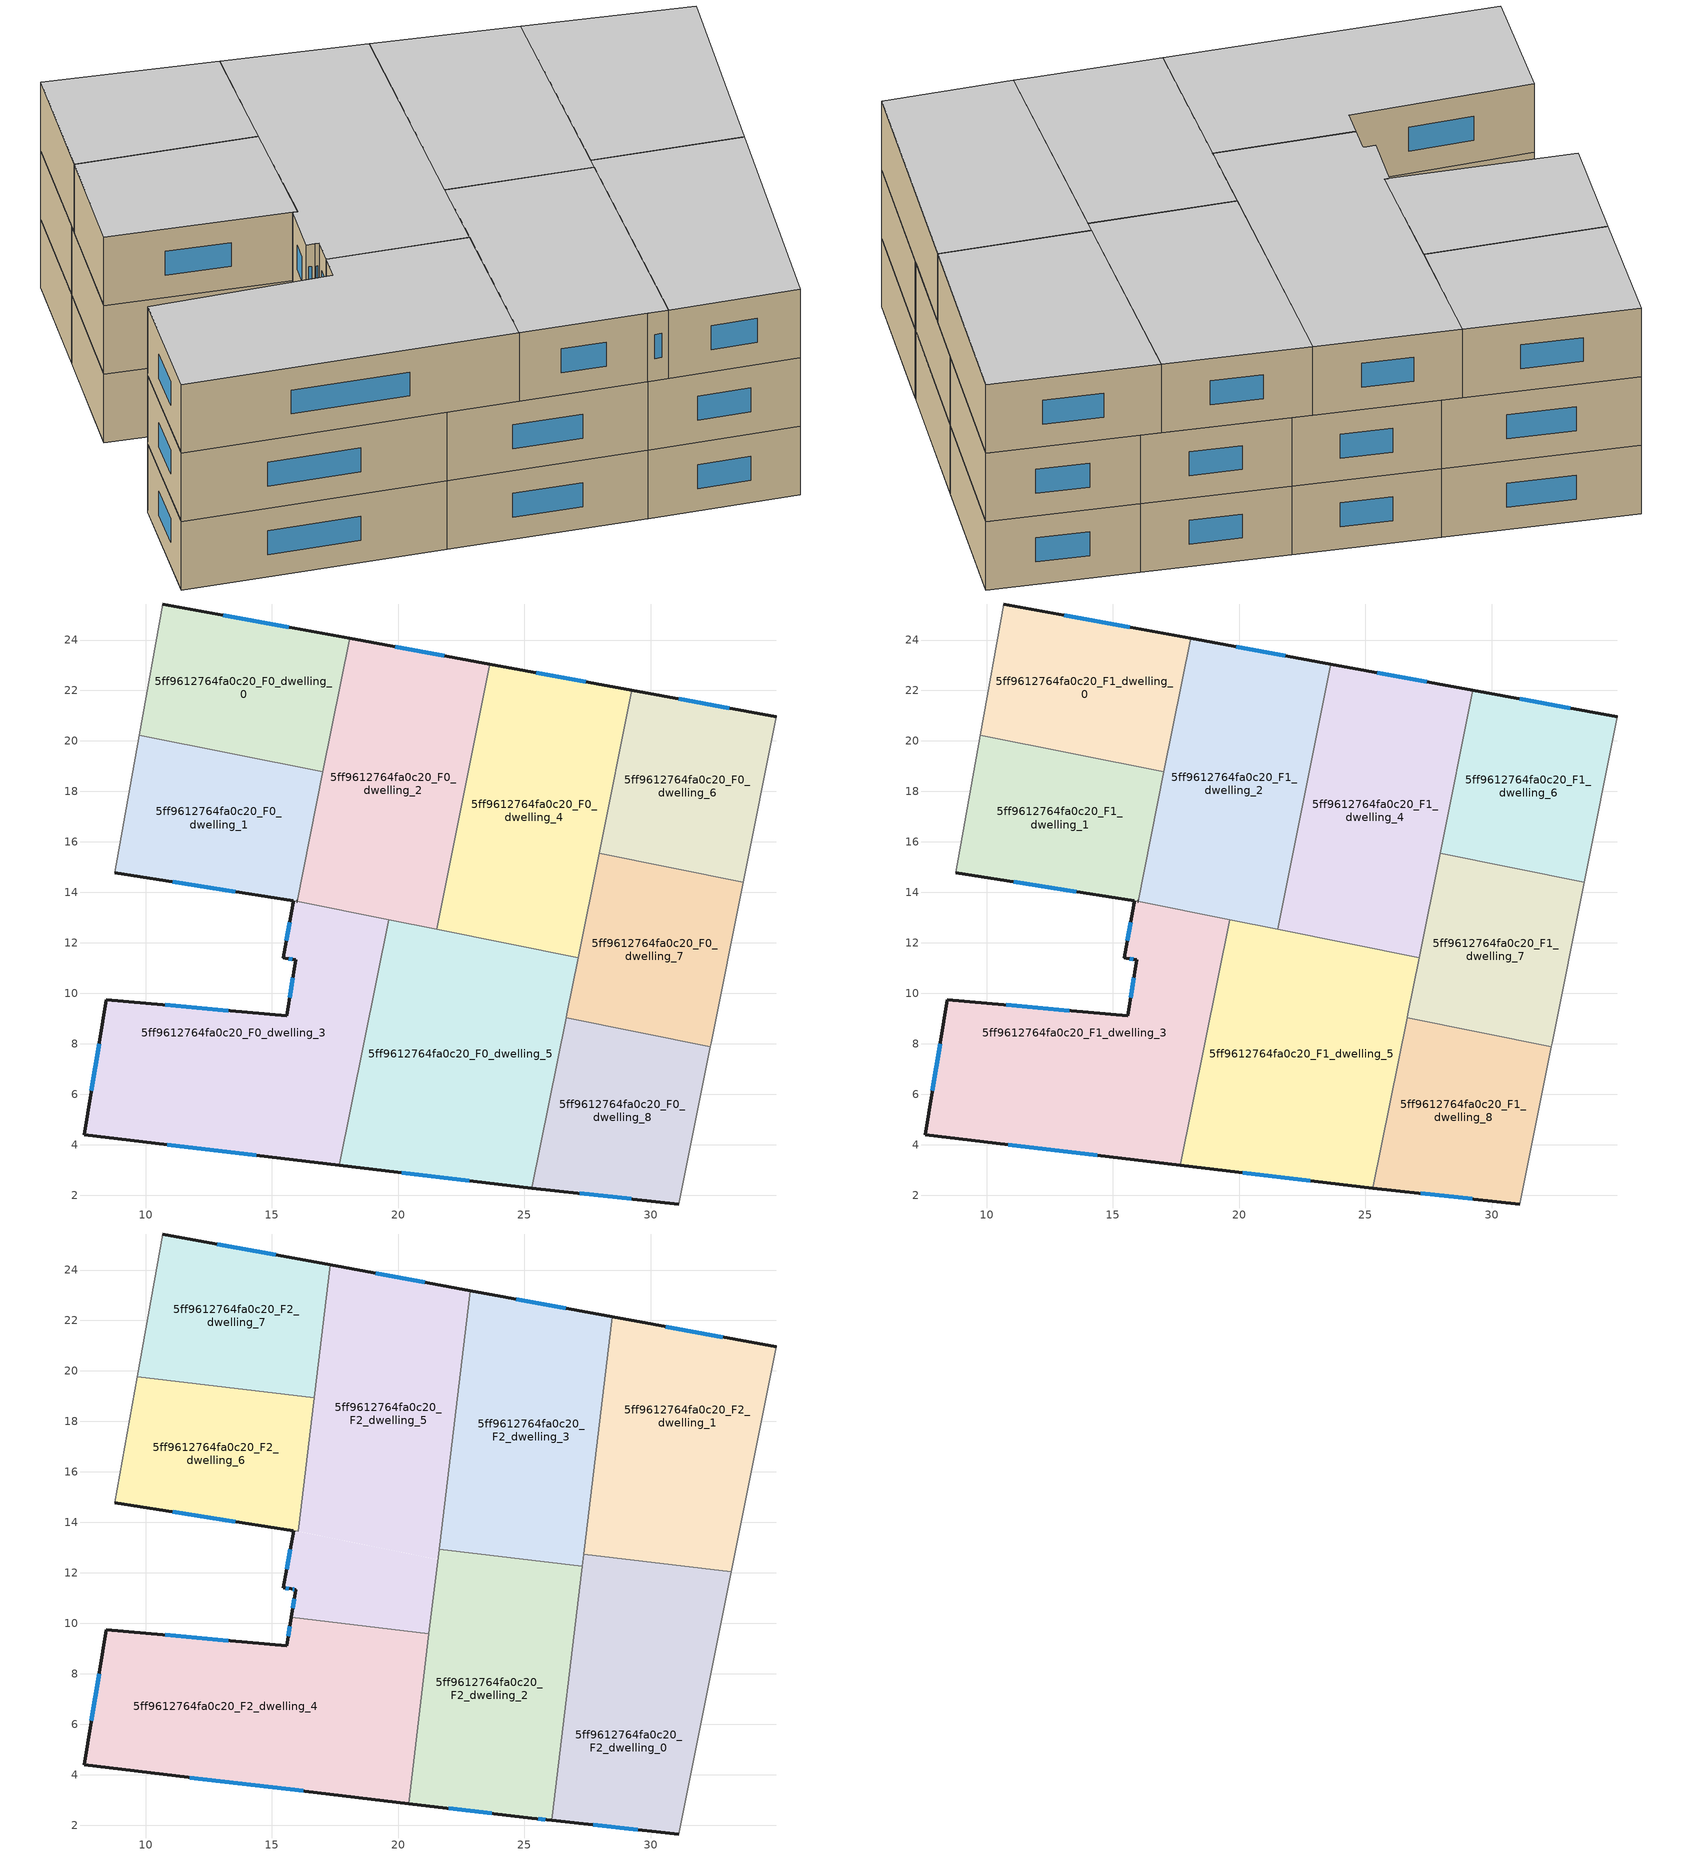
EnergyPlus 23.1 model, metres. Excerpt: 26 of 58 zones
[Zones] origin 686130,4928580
5ff9612764fa0c20_F0_dwelling_0
 floor ground (EU_floor_Construction): 18.08,24.07 17.02,18.78 9.75,20.23 10.68,25.43 z0
 wall outside (EU_wall_Construction): 18.08,24.07 10.68,25.43 z0:3
 wall to 5ff9612764fa0c20_F0_dwelling_1 (EU_wall_Construction): 9.75,20.23 17.02,18.78 z0:3
 wall adiabatic (EU_wall_Construction): 10.68,25.43 9.75,20.23 z0:3
 wall to 5ff9612764fa0c20_F0_dwelling_2 (EU_wall_Construction): 17.02,18.78 18.08,24.07 z0:3
 window (EU_Window_Construction): 15.67,24.51 13.08,24.98 z0.98:2.02
5ff9612764fa0c20_F0_dwelling_1
 floor ground (EU_floor_Construction): 17.02,18.78 15.99,13.66 15.85,13.68 8.78,14.78 9.75,20.23 z0
 wall outside (EU_wall_Construction): 8.78,14.78 15.85,13.68 / 15.99,13.65 16,13.66 z0:3
 wall adiabatic (EU_wall_Construction): 9.75,20.23 8.78,14.78 z0:3
 wall to 5ff9612764fa0c20_F0_dwelling_3 (EU_wall_Construction): 15.86,13.68 15.99,13.66 z0:3
 wall to 5ff9612764fa0c20_F0_dwelling_2 (EU_wall_Construction): 16,13.66 17.02,18.78 z0:3
 window (EU_Window_Construction): 11.08,14.42 13.55,14.03 z0.98:2.02
5ff9612764fa0c20_F0_dwelling_2
 floor ground (EU_floor_Construction): 23.64,23.04 21.54,12.54 15.99,13.66 18.08,24.07 z0
 wall outside (EU_wall_Construction): 23.64,23.04 18.08,24.07 z0:3
 wall to 5ff9612764fa0c20_F0_dwelling_4 (EU_wall_Construction): 21.54,12.54 23.64,23.04 z0:3
 wall to 5ff9612764fa0c20_F0_dwelling_3 (EU_wall_Construction): 15.99,13.66 19.62,12.93 z0:3
 wall to 5ff9612764fa0c20_F0_dwelling_5 (EU_wall_Construction): 19.62,12.93 21.54,12.54 z0:3
 window (EU_Window_Construction): 21.83,23.37 19.89,23.73 z0.98:2.02
5ff9612764fa0c20_F0_dwelling_3
 floor ground (EU_floor_Construction): 19.62,12.92 17.68,3.19 7.57,4.4 8.45,9.76 15.59,9.12 15.95,11.34 15.54,11.4 15.46,11.42 15.83,13.49 15.83,13.54 15.86,13.67 15.99,13.66 z0
 wall outside (EU_wall_Construction): 15.86,13.67 15.83,13.54 15.83,13.49 15.46,11.42 15.54,11.4 15.95,11.34 15.59,9.12 8.45,9.76 7.57,4.4 17.68,3.19 z0:3
 wall to 5ff9612764fa0c20_F0_dwelling_5 (EU_wall_Construction): 17.68,3.19 19.62,12.92 z0:3
 window (EU_Window_Construction): 8.16,8.01 7.86,6.14 / 13.27,9.32 10.77,9.55 / 15.83,10.61 15.71,9.84 / 15.67,11.38 15.82,11.36 / 15.71,12.81 15.58,12.09 / 10.86,4 14.39,3.58 z0.98:2.02
5ff9612764fa0c20_F0_dwelling_4
 floor ground (EU_floor_Construction): 29.25,22.01 27.13,11.42 21.54,12.54 23.64,23.04 z0
 wall outside (EU_wall_Construction): 29.25,22.01 23.64,23.04 z0:3
 wall to 5ff9612764fa0c20_F0_dwelling_6 (EU_wall_Construction): 27.96,15.55 29.25,22.01 z0:3
 wall to 5ff9612764fa0c20_F0_dwelling_5 (EU_wall_Construction): 21.54,12.54 27.13,11.42 z0:3
 wall to 5ff9612764fa0c20_F0_dwelling_7 (EU_wall_Construction): 27.13,11.42 27.96,15.55 z0:3
 window (EU_Window_Construction): 27.43,22.34 25.47,22.71 z0.98:2.02
5ff9612764fa0c20_F0_dwelling_5
 floor ground (EU_floor_Construction): 27.13,11.42 25.3,2.29 17.68,3.19 19.62,12.92 z0
 wall outside (EU_wall_Construction): 17.68,3.19 25.3,2.29 z0:3
 wall to 5ff9612764fa0c20_F0_dwelling_8 (EU_wall_Construction): 25.3,2.29 26.66,9.04 z0:3
 wall to 5ff9612764fa0c20_F0_dwelling_7 (EU_wall_Construction): 26.66,9.04 26.69,9.19 27.13,11.42 z0:3
 window (EU_Window_Construction): 20.15,2.9 22.82,2.58 z0.98:2.02
5ff9612764fa0c20_F0_dwelling_6
 floor ground (EU_floor_Construction): 34.98,20.96 33.67,14.41 27.96,15.55 29.25,22.01 z0
 wall outside (EU_wall_Construction): 34.98,20.96 29.25,22.01 z0:3
 wall adiabatic (EU_wall_Construction): 33.67,14.41 34.98,20.96 z0:3
 wall to 5ff9612764fa0c20_F0_dwelling_7 (EU_wall_Construction): 27.96,15.55 33.67,14.41 z0:3
 window (EU_Window_Construction): 33.12,21.3 31.12,21.67 z0.98:2.02
5ff9612764fa0c20_F0_dwelling_7
 floor ground (EU_floor_Construction): 33.67,14.41 32.4,8.04 32.37,7.89 26.66,9.04 26.69,9.19 27.96,15.55 z0
 wall adiabatic (EU_wall_Construction): 32.37,7.89 32.4,8.04 33.67,14.41 z0:3
 wall to 5ff9612764fa0c20_F0_dwelling_8 (EU_wall_Construction): 26.66,9.04 32.37,7.89 z0:3
5ff9612764fa0c20_F0_dwelling_8
 floor ground (EU_floor_Construction): 32.37,7.89 31.12,1.66 25.3,2.29 26.66,9.04 z0
 wall outside (EU_wall_Construction): 25.3,2.29 31.12,1.66 z0:3
 wall adiabatic (EU_wall_Construction): 31.12,1.66 32.37,7.89 z0:3
 window (EU_Window_Construction): 27.2,2.08 29.23,1.86 z0.98:2.02
5ff9612764fa0c20_F1_dwelling_0
 floor to 5ff9612764fa0c20_F0_dwelling_0 (EU_floor_Construction): 18.08,24.07 17.02,18.78 9.75,20.23 10.68,25.43 z3
 wall outside (EU_wall_Construction): 18.08,24.07 10.68,25.43 z3:6
 wall to 5ff9612764fa0c20_F1_dwelling_1 (EU_wall_Construction): 9.75,20.23 17.02,18.78 z3:6
 wall adiabatic (EU_wall_Construction): 10.68,25.43 9.75,20.23 z3:6
 wall to 5ff9612764fa0c20_F1_dwelling_2 (EU_wall_Construction): 17.02,18.78 18.08,24.07 z3:6
 window (EU_Window_Construction): 15.67,24.51 13.08,24.98 z3.98:5.02
 ceiling adiabatic (EU_roof_Construction): 17.02,18.78 18.08,24.07 17.3,24.21 16.68,18.94 16.66,18.85 z6
5ff9612764fa0c20_F1_dwelling_1
 floor to 5ff9612764fa0c20_F0_dwelling_1 (EU_floor_Construction): 17.02,18.78 15.99,13.66 15.85,13.68 8.78,14.78 9.75,20.23 z3
 wall outside (EU_wall_Construction): 8.78,14.78 15.85,13.68 / 15.99,13.65 16,13.66 z3:6
 wall adiabatic (EU_wall_Construction): 9.75,20.23 8.78,14.78 z3:6
 wall to 5ff9612764fa0c20_F1_dwelling_3 (EU_wall_Construction): 15.86,13.68 15.99,13.66 z3:6
 wall to 5ff9612764fa0c20_F1_dwelling_2 (EU_wall_Construction): 16,13.66 17.02,18.78 z3:6
 window (EU_Window_Construction): 11.08,14.42 13.55,14.03 z3.98:5.02
 ceiling adiabatic (EU_roof_Construction): 16.12,14.3 16.11,14.23 17.02,18.78 z6
5ff9612764fa0c20_F1_dwelling_2
 floor to 5ff9612764fa0c20_F0_dwelling_2 (EU_floor_Construction): 23.64,23.04 21.54,12.54 15.99,13.66 18.08,24.07 z3
 wall outside (EU_wall_Construction): 23.64,23.04 18.08,24.07 z3:6
 wall to 5ff9612764fa0c20_F1_dwelling_4 (EU_wall_Construction): 21.54,12.54 23.64,23.04 z3:6
 wall to 5ff9612764fa0c20_F1_dwelling_3 (EU_wall_Construction): 15.99,13.66 19.62,12.93 z3:6
 wall to 5ff9612764fa0c20_F1_dwelling_5 (EU_wall_Construction): 19.62,12.93 21.54,12.54 z3:6
 window (EU_Window_Construction): 21.83,23.37 19.89,23.73 z3.98:5.02
5ff9612764fa0c20_F1_dwelling_3
 floor to 5ff9612764fa0c20_F0_dwelling_3 (EU_floor_Construction): 19.62,12.92 17.68,3.19 7.57,4.4 8.45,9.76 15.59,9.12 15.95,11.34 15.54,11.4 15.46,11.42 15.83,13.49 15.83,13.54 15.86,13.67 15.99,13.66 z3
 wall outside (EU_wall_Construction): 15.86,13.67 15.83,13.54 15.83,13.49 15.46,11.42 15.54,11.4 15.95,11.34 15.59,9.12 8.45,9.76 7.57,4.4 17.68,3.19 z3:6
 wall to 5ff9612764fa0c20_F1_dwelling_5 (EU_wall_Construction): 17.68,3.19 19.62,12.92 z3:6
 window (EU_Window_Construction): 8.16,8.01 7.86,6.14 / 13.27,9.32 10.77,9.55 / 15.83,10.61 15.71,9.84 / 15.67,11.38 15.82,11.36 / 15.71,12.81 15.58,12.09 / 10.86,4 14.39,3.58 z3.98:5.02
5ff9612764fa0c20_F1_dwelling_4
 floor to 5ff9612764fa0c20_F0_dwelling_4 (EU_floor_Construction): 29.25,22.01 27.13,11.42 21.54,12.54 23.64,23.04 z3
 wall outside (EU_wall_Construction): 29.25,22.01 23.64,23.04 z3:6
 wall to 5ff9612764fa0c20_F1_dwelling_6 (EU_wall_Construction): 27.96,15.55 29.25,22.01 z3:6
 wall to 5ff9612764fa0c20_F1_dwelling_5 (EU_wall_Construction): 21.54,12.54 27.13,11.42 z3:6
 wall to 5ff9612764fa0c20_F1_dwelling_7 (EU_wall_Construction): 27.13,11.42 27.96,15.55 z3:6
 window (EU_Window_Construction): 27.43,22.34 25.47,22.71 z3.98:5.02
 ceiling adiabatic (EU_roof_Construction): 27.13,11.42 29.25,22.01 23.64,23.04 21.54,12.54 z6
5ff9612764fa0c20_F1_dwelling_5
 floor to 5ff9612764fa0c20_F0_dwelling_5 (EU_floor_Construction): 27.13,11.42 25.3,2.29 17.68,3.19 19.62,12.92 z3
 wall outside (EU_wall_Construction): 17.68,3.19 25.3,2.29 z3:6
 wall to 5ff9612764fa0c20_F1_dwelling_8 (EU_wall_Construction): 25.3,2.29 26.66,9.04 z3:6
 wall to 5ff9612764fa0c20_F1_dwelling_7 (EU_wall_Construction): 26.66,9.04 26.69,9.19 27.13,11.42 z3:6
 window (EU_Window_Construction): 20.15,2.9 22.82,2.58 z3.98:5.02
5ff9612764fa0c20_F1_dwelling_6
 floor to 5ff9612764fa0c20_F0_dwelling_6 (EU_floor_Construction): 34.98,20.96 33.67,14.41 27.96,15.55 29.25,22.01 z3
 wall outside (EU_wall_Construction): 34.98,20.96 29.25,22.01 z3:6
 wall adiabatic (EU_wall_Construction): 33.67,14.41 34.98,20.96 z3:6
 wall to 5ff9612764fa0c20_F1_dwelling_7 (EU_wall_Construction): 27.96,15.55 33.67,14.41 z3:6
 window (EU_Window_Construction): 33.12,21.3 31.12,21.67 z3.98:5.02
5ff9612764fa0c20_F1_dwelling_7
 floor to 5ff9612764fa0c20_F0_dwelling_7 (EU_floor_Construction): 33.67,14.41 32.4,8.04 32.37,7.89 26.66,9.04 26.69,9.19 27.96,15.55 z3
 wall adiabatic (EU_wall_Construction): 32.37,7.89 32.4,8.04 33.67,14.41 z3:6
 wall to 5ff9612764fa0c20_F1_dwelling_8 (EU_wall_Construction): 26.66,9.04 32.37,7.89 z3:6
5ff9612764fa0c20_F1_dwelling_8
 floor to 5ff9612764fa0c20_F0_dwelling_8 (EU_floor_Construction): 32.37,7.89 31.12,1.66 25.3,2.29 26.66,9.04 z3
 wall outside (EU_wall_Construction): 25.3,2.29 31.12,1.66 z3:6
 wall adiabatic (EU_wall_Construction): 31.12,1.66 32.37,7.89 z3:6
 window (EU_Window_Construction): 27.2,2.08 29.23,1.86 z3.98:5.02
5ff9612764fa0c20_F2_dwelling_0
 floor to 5ff9612764fa0c20_F1_dwelling_8 (EU_floor_Construction): 32.37,7.89 31.12,1.66 26.09,2.2 26.9,8.99 z6
 floor to 5ff9612764fa0c20_F1_dwelling_7 (EU_floor_Construction): 33.2,12.04 32.37,7.9 32.37,7.89 26.9,8.99 27.28,12.17 27.4,12.74 z6
 floor adiabatic (EU_floor_Construction): 27.4,12.74 27.28,12.17 27.35,12.74 z6
 wall outside (EU_wall_Construction): 26.09,2.2 31.12,1.66 z6:9
 wall adiabatic (EU_wall_Construction): 31.12,1.66 33.2,12.04 z6:9
 wall to 5ff9612764fa0c20_F2_dwelling_1 (EU_wall_Construction): 33.2,12.04 27.35,12.74 z6:9
 wall to 5ff9612764fa0c20_F2_dwelling_2 (EU_wall_Construction): 27.29,12.26 26.09,2.2 z6:9
 wall to 5ff9612764fa0c20_F2_dwelling_3 (EU_wall_Construction): 27.35,12.74 27.29,12.26 z6:9
 window (EU_Window_Construction): 27.73,2.03 29.48,1.84 z6.98:8.02
 ceiling to 5ff9612764fa0c20_F3_dwelling_0 (EU_floor_Construction): 31.12,1.66 33.2,12.04 27.35,12.74 26.09,2.2 z9
5ff9612764fa0c20_F2_dwelling_1
 floor to 5ff9612764fa0c20_F1_dwelling_6 (EU_floor_Construction): 34.98,20.96 33.67,14.41 27.96,15.55 29.25,22.01 z6
 floor to 5ff9612764fa0c20_F1_dwelling_7 (EU_floor_Construction): 33.67,14.41 33.2,12.04 27.4,12.74 27.96,15.55 z6
 floor adiabatic (EU_floor_Construction): 29.25,22.01 27.4,12.74 27.35,12.74 28.48,22.15 z6
 wall outside (EU_wall_Construction): 34.98,20.96 28.48,22.15 z6:9
 wall adiabatic (EU_wall_Construction): 33.2,12.04 34.98,20.96 z6:9
 wall to 5ff9612764fa0c20_F2_dwelling_3 (EU_wall_Construction): 28.48,22.15 27.35,12.74 z6:9
 window (EU_Window_Construction): 32.86,21.34 30.59,21.76 z6.98:8.02
 ceiling to 5ff9612764fa0c20_F3_dwelling_1 (EU_floor_Construction): 33.2,12.04 34.98,20.96 28.48,22.15 27.35,12.74 z9
5ff9612764fa0c20_F2_dwelling_2
 floor to 5ff9612764fa0c20_F1_dwelling_5 (EU_floor_Construction): 27.13,11.42 25.3,2.29 20.42,2.87 21.57,12.53 z6
 floor to 5ff9612764fa0c20_F1_dwelling_8 (EU_floor_Construction): 26.9,8.99 26.09,2.2 25.3,2.29 26.66,9.04 z6
 floor adiabatic (EU_floor_Construction): 27.29,12.26 27.28,12.17 27.13,11.42 21.57,12.53 21.62,12.94 z6
 floor to 5ff9612764fa0c20_F1_dwelling_7 (EU_floor_Construction): 27.28,12.17 26.9,8.99 26.66,9.04 z6
 wall outside (EU_wall_Construction): 20.42,2.87 25.3,2.29 26.09,2.2 z6:9
 wall to 5ff9612764fa0c20_F2_dwelling_3 (EU_wall_Construction): 27.29,12.26 21.62,12.94 z6:9
 wall to 5ff9612764fa0c20_F2_dwelling_4 (EU_wall_Construction): 21.22,9.6 20.42,2.87 z6:9
 wall to 5ff9612764fa0c20_F2_dwelling_5 (EU_wall_Construction): 21.62,12.94 21.22,9.6 z6:9
 window (EU_Window_Construction): 25.56,2.26 25.83,2.23 / 22.01,2.68 23.71,2.47 z6.98:8.02
 ceiling to 5ff9612764fa0c20_F3_dwelling_2 (EU_floor_Construction): 26.09,2.2 27.29,12.26 21.62,12.94 20.42,2.87 25.3,2.29 z9
5ff9612764fa0c20_F2_dwelling_3
 floor adiabatic (EU_floor_Construction): 28.48,22.15 27.29,12.26 21.62,12.94 21.63,13.02 23.64,23.04 z6
 floor to 5ff9612764fa0c20_F1_dwelling_2 (EU_floor_Construction): 23.64,23.04 21.63,13.02 22.85,23.19 z6
 wall outside (EU_wall_Construction): 28.48,22.15 22.85,23.19 z6:9
 wall to 5ff9612764fa0c20_F2_dwelling_5 (EU_wall_Construction): 22.85,23.19 21.62,12.94 z6:9
 window (EU_Window_Construction): 26.65,22.49 24.68,22.85 z6.98:8.02
 ceiling to 5ff9612764fa0c20_F3_dwelling_3 (EU_floor_Construction): 27.29,12.26 28.48,22.15 22.85,23.19 21.62,12.94 z9
5ff9612764fa0c20_F2_dwelling_4
 floor to 5ff9612764fa0c20_F1_dwelling_3 (EU_floor_Construction): 19.01,9.87 17.68,3.19 7.57,4.4 8.45,9.76 15.59,9.12 15.77,10.25 z6
 floor to 5ff9612764fa0c20_F1_dwelling_5 (EU_floor_Construction): 21.22,9.6 20.42,2.87 17.68,3.19 19.01,9.87 z6
 wall outside (EU_wall_Construction): 15.77,10.25 15.59,9.12 8.45,9.76 7.57,4.4 20.42,2.87 z6:9
 wall to 5ff9612764fa0c20_F2_dwelling_5 (EU_wall_Construction): 21.22,9.6 15.77,10.25 z6:9
 window (EU_Window_Construction): 8.16,8.01 7.86,6.14 / 13.27,9.32 10.77,9.55 / 15.71,9.88 15.65,9.49 / 11.75,3.9 16.24,3.36 z6.98:8.02
 ceiling to 5ff9612764fa0c20_F3_dwelling_4 (EU_floor_Construction): 20.42,2.87 21.22,9.6 15.77,10.25 15.59,9.12 8.45,9.76 7.57,4.4 z9
5ff9612764fa0c20_F2_dwelling_5
 floor to 5ff9612764fa0c20_F1_dwelling_2 (EU_floor_Construction): 22.85,23.19 21.63,13.02 21.54,12.54 16.04,13.65 16.12,14.3 18.08,24.07 z6
 floor to 5ff9612764fa0c20_F1_dwelling_3 (EU_floor_Construction): 19.62,12.92 19.01,9.87 15.77,10.25 15.95,11.34 15.77,11.37 15.59,11.39 15.54,11.4 15.46,11.42 15.86,13.67 15.99,13.65 z6
 floor to 5ff9612764fa0c20_F1_dwelling_5 (EU_floor_Construction): 21.57,12.53 21.22,9.6 19.01,9.87 19.62,12.92 z6
 floor to 5ff9612764fa0c20_F1_dwelling_1 (EU_floor_Construction): 17.02,18.78 16.12,14.3 16.66,18.85 z6
 floor adiabatic (EU_floor_Construction): 18.08,24.07 17.02,18.78 16.66,18.85 17.31,24.21 z6
 wall outside (EU_wall_Construction): 22.85,23.19 17.31,24.21 / 15.86,13.67 15.46,11.42 15.77,11.37 15.95,11.34 15.77,10.25 z6:9
 wall to 5ff9612764fa0c20_F2_dwelling_6 (EU_wall_Construction): 16.67,18.94 16.04,13.65 15.86,13.67 z6:9
 wall to 5ff9612764fa0c20_F2_dwelling_7 (EU_wall_Construction): 17.31,24.21 16.68,18.94 z6:9
 window (EU_Window_Construction): 21.05,23.52 19.11,23.88 / 15.89,10.98 15.83,10.61 / 15.83,11.36 15.89,11.35 / 15.56,11.4 15.67,11.38 / 15.73,12.94 15.59,12.15 z6.98:8.02
 ceiling to 5ff9612764fa0c20_F3_dwelling_5 (EU_floor_Construction): 21.22,9.6 22.85,23.19 17.31,24.21 16.04,13.65 15.86,13.67 15.46,11.42 15.77,11.37 15.95,11.34 15.77,10.25 z9
5ff9612764fa0c20_F2_dwelling_6
 floor to 5ff9612764fa0c20_F1_dwelling_1 (EU_floor_Construction): 16.66,18.85 16.11,14.23 16,13.65 15.85,13.68 8.78,14.78 9.67,19.78 15.5,19.08 z6
 floor to 5ff9612764fa0c20_F1_dwelling_2 (EU_floor_Construction): 16.11,14.23 16.04,13.65 16,13.66 z6
 floor to 5ff9612764fa0c20_F1_dwelling_0 (EU_floor_Construction): 16.67,18.94 16.66,18.85 15.5,19.08 z6
 wall outside (EU_wall_Construction): 8.78,14.78 15.85,13.68 z6:9
 wall adiabatic (EU_wall_Construction): 9.67,19.78 8.78,14.78 z6:9
 wall to 5ff9612764fa0c20_F2_dwelling_7 (EU_wall_Construction): 16.68,18.94 9.67,19.78 z6:9
 window (EU_Window_Construction): 11.08,14.42 13.55,14.03 z6.98:8.02
 ceiling to 5ff9612764fa0c20_F3_dwelling_6 (EU_floor_Construction): 16.04,13.65 16.68,18.94 9.67,19.78 8.78,14.78 15.85,13.68 z9
5ff9612764fa0c20_F2_dwelling_7
 floor to 5ff9612764fa0c20_F1_dwelling_0 (EU_floor_Construction): 17.3,24.21 16.68,18.94 15.5,19.08 9.75,20.23 10.68,25.43 z6
 floor to 5ff9612764fa0c20_F1_dwelling_1 (EU_floor_Construction): 15.5,19.08 9.67,19.78 9.75,20.23 z6
 wall outside (EU_wall_Construction): 17.31,24.21 10.68,25.43 z6:9
 wall adiabatic (EU_wall_Construction): 10.68,25.43 9.67,19.78 z6:9
 window (EU_Window_Construction): 15.15,24.6 12.83,25.03 z6.98:8.02
 ceiling to 5ff9612764fa0c20_F3_dwelling_7 (EU_floor_Construction): 16.68,18.94 17.31,24.21 10.68,25.43 9.67,19.78 z9
[Building]
EU S2 Campaign: North Axis=0; Terrain=City; Solar Distribution=FullExterior
[Site:Location]
Bologna: Latitude=44.5; Longitude=11.25; Time Zone=1; Elevation=37
[SizingPeriod:WeatherFileDays]
AnnualSizingPeriod: Begin Month=1; Begin Day of Month=1; End Month=12; End Day of Month=31; Day of Week for Start Day=Monday; Use Weather File Daylight Saving Period=No; Use Weather File Rain and Snow Indicators=No
[MATERIAL]
EU_InternalMass_Material: Roughness=MediumRough; Thickness=0.1; Conductivity=1; Density=1800; Specific Heat=900; Thermal Absorptance=0.9; Solar Absorptance=0.7; Visible Absorptance=0.7
[MATERIAL:NOMASS] Roughness=MediumRough; Thermal Absorptance=0.9; Solar Absorptance=0.7; Visible Absorptance=0.7
Name | Thermal Resistance
EU_wall_NoMass | 0.905828
EU_roof_NoMass | 0.37593
EU_floor_NoMass | 0.67114
[WINDOWMATERIAL:SIMPLEGLAZINGSYSTEM]
EU_Window_SimpleGlazing: UFactor=4.52486; Solar Heat Gain Coefficient=0.85; Visible Transmittance=0.85
[CONSTRUCTION]
EU_wall_Construction: EU_wall_NoMass
EU_roof_Construction: EU_roof_NoMass
EU_floor_Construction: EU_floor_NoMass
EU_Window_Construction: EU_Window_SimpleGlazing
EU_InternalMass_Construction: EU_InternalMass_Material
[ZONE] Type=1; Multiplier=1; Ceiling Height=autocalculate; Floor Area=autocalculate; Part of Total Floor Area=Yes
Name | Volume
5ff9612764fa0c20_F0_dwelling_0; 5ff9612764fa0c20_F1_dwelling_0 | 119.461
5ff9612764fa0c20_F2_dwelling_0 | 173.741
5ff9612764fa0c20_F0_dwelling_1; 5ff9612764fa0c20_F1_dwelling_1 | 118.698
5ff9612764fa0c20_F2_dwelling_1 | 173.746
5ff9612764fa0c20_F0_dwelling_2; 5ff9612764fa0c20_F1_dwelling_2 | 180.931
5ff9612764fa0c20_F2_dwelling_2 | 173.757
5ff9612764fa0c20_F0_dwelling_3; 5ff9612764fa0c20_F1_dwelling_3 | 218.265
5ff9612764fa0c20_F2_dwelling_3 | 173.764
5ff9612764fa0c20_F0_dwelling_4; 5ff9612764fa0c20_F1_dwelling_4 | 184.173
5ff9612764fa0c20_F2_dwelling_4 | 233.413
5ff9612764fa0c20_F0_dwelling_5; 5ff9612764fa0c20_F1_dwelling_5 | 220.908
5ff9612764fa0c20_F2_dwelling_5 | 235.134
5ff9612764fa0c20_F0_dwelling_6; 5ff9612764fa0c20_F1_dwelling_6 | 115.84
5ff9612764fa0c20_F2_dwelling_6 | 112.392
5ff9612764fa0c20_F0_dwelling_7; 5ff9612764fa0c20_F1_dwelling_7 | 115.988
5ff9612764fa0c20_F2_dwelling_7 | 114.105
5ff9612764fa0c20_F0_dwelling_8; 5ff9612764fa0c20_F1_dwelling_8 | 115.711
[INTERNALMASS] Construction=EU_InternalMass_Construction
Name | Zone or ZoneList | Surface Area
5ff9612764fa0c20_F0_dwelling_0_EU_InternalMass | 5ff9612764fa0c20_F0_dwelling_0 | 39.8199
5ff9612764fa0c20_F0_dwelling_1_EU_InternalMass | 5ff9612764fa0c20_F0_dwelling_1 | 39.5682
5ff9612764fa0c20_F0_dwelling_2_EU_InternalMass | 5ff9612764fa0c20_F0_dwelling_2 | 60.3338
5ff9612764fa0c20_F0_dwelling_3_EU_InternalMass | 5ff9612764fa0c20_F0_dwelling_3 | 72.743
5ff9612764fa0c20_F0_dwelling_4_EU_InternalMass | 5ff9612764fa0c20_F0_dwelling_4 | 61.3908
5ff9612764fa0c20_F0_dwelling_5_EU_InternalMass | 5ff9612764fa0c20_F0_dwelling_5 | 73.6562
5ff9612764fa0c20_F0_dwelling_6_EU_InternalMass | 5ff9612764fa0c20_F0_dwelling_6 | 38.613
5ff9612764fa0c20_F0_dwelling_7_EU_InternalMass | 5ff9612764fa0c20_F0_dwelling_7 | 38.6622
5ff9612764fa0c20_F0_dwelling_8_EU_InternalMass | 5ff9612764fa0c20_F0_dwelling_8 | 38.5705
5ff9612764fa0c20_F1_dwelling_0_EU_InternalMass | 5ff9612764fa0c20_F1_dwelling_0 | 39.8199
5ff9612764fa0c20_F1_dwelling_1_EU_InternalMass | 5ff9612764fa0c20_F1_dwelling_1 | 39.5682
5ff9612764fa0c20_F1_dwelling_2_EU_InternalMass | 5ff9612764fa0c20_F1_dwelling_2 | 60.3338
5ff9612764fa0c20_F1_dwelling_3_EU_InternalMass | 5ff9612764fa0c20_F1_dwelling_3 | 72.743
5ff9612764fa0c20_F1_dwelling_4_EU_InternalMass | 5ff9612764fa0c20_F1_dwelling_4 | 61.3908
5ff9612764fa0c20_F1_dwelling_5_EU_InternalMass | 5ff9612764fa0c20_F1_dwelling_5 | 73.6562
5ff9612764fa0c20_F1_dwelling_6_EU_InternalMass | 5ff9612764fa0c20_F1_dwelling_6 | 38.613
5ff9612764fa0c20_F1_dwelling_7_EU_InternalMass | 5ff9612764fa0c20_F1_dwelling_7 | 38.6622
5ff9612764fa0c20_F1_dwelling_8_EU_InternalMass | 5ff9612764fa0c20_F1_dwelling_8 | 38.5705
5ff9612764fa0c20_F2_dwelling_0_EU_InternalMass | 5ff9612764fa0c20_F2_dwelling_0 | 57.9125
5ff9612764fa0c20_F2_dwelling_1_EU_InternalMass | 5ff9612764fa0c20_F2_dwelling_1 | 57.9165
5ff9612764fa0c20_F2_dwelling_2_EU_InternalMass | 5ff9612764fa0c20_F2_dwelling_2 | 57.922
5ff9612764fa0c20_F2_dwelling_3_EU_InternalMass | 5ff9612764fa0c20_F2_dwelling_3 | 57.9203
5ff9612764fa0c20_F2_dwelling_4_EU_InternalMass | 5ff9612764fa0c20_F2_dwelling_4 | 77.8039
5ff9612764fa0c20_F2_dwelling_5_EU_InternalMass | 5ff9612764fa0c20_F2_dwelling_5 | 78.3784
5ff9612764fa0c20_F2_dwelling_6_EU_InternalMass | 5ff9612764fa0c20_F2_dwelling_6 | 37.4669
5ff9612764fa0c20_F2_dwelling_7_EU_InternalMass | 5ff9612764fa0c20_F2_dwelling_7 | 38.0348
[OTHEREQUIPMENT] Fuel Type=Electricity; Design Level Calculation Method=Watts/Area; Power per Zone Floor Area=1; Fraction Latent=0; Fraction Radiant=0; Fraction Lost=0; Carbon Dioxide Generation Rate=0; EndUse Subcategory=EU_Step8_InternalGains
Name | Zone or ZoneList or Space or SpaceList | Schedule
EU_Step8_InternalGain_5ff9612764fa0c20_F0_dwelling_0_f000 | 5ff9612764fa0c20_F0_dwelling_0 | EU_Step8_GainSchedule_5ff9612764fa0c20_F0_dwelling_0_f000
EU_Step8_InternalGain_5ff9612764fa0c20_F0_dwelling_1_f000 | 5ff9612764fa0c20_F0_dwelling_1 | EU_Step8_GainSchedule_5ff9612764fa0c20_F0_dwelling_1_f000
EU_Step8_InternalGain_5ff9612764fa0c20_F0_dwelling_2_f000 | 5ff9612764fa0c20_F0_dwelling_2 | EU_Step8_GainSchedule_5ff9612764fa0c20_F0_dwelling_2_f000
EU_Step8_InternalGain_5ff9612764fa0c20_F0_dwelling_3_f000 | 5ff9612764fa0c20_F0_dwelling_3 | EU_Step8_GainSchedule_5ff9612764fa0c20_F0_dwelling_3_f000
EU_Step8_InternalGain_5ff9612764fa0c20_F0_dwelling_4_f000 | 5ff9612764fa0c20_F0_dwelling_4 | EU_Step8_GainSchedule_5ff9612764fa0c20_F0_dwelling_4_f000
EU_Step8_InternalGain_5ff9612764fa0c20_F0_dwelling_5_f000 | 5ff9612764fa0c20_F0_dwelling_5 | EU_Step8_GainSchedule_5ff9612764fa0c20_F0_dwelling_5_f000
EU_Step8_InternalGain_5ff9612764fa0c20_F0_dwelling_6_f000 | 5ff9612764fa0c20_F0_dwelling_6 | EU_Step8_GainSchedule_5ff9612764fa0c20_F0_dwelling_6_f000
EU_Step8_InternalGain_5ff9612764fa0c20_F0_dwelling_7_f000 | 5ff9612764fa0c20_F0_dwelling_7 | EU_Step8_GainSchedule_5ff9612764fa0c20_F0_dwelling_7_f000
EU_Step8_InternalGain_5ff9612764fa0c20_F0_dwelling_8_f000 | 5ff9612764fa0c20_F0_dwelling_8 | EU_Step8_GainSchedule_5ff9612764fa0c20_F0_dwelling_8_f000
EU_Step8_InternalGain_5ff9612764fa0c20_F1_dwelling_0_f000 | 5ff9612764fa0c20_F1_dwelling_0 | EU_Step8_GainSchedule_5ff9612764fa0c20_F1_dwelling_0_f000
EU_Step8_InternalGain_5ff9612764fa0c20_F1_dwelling_1_f000 | 5ff9612764fa0c20_F1_dwelling_1 | EU_Step8_GainSchedule_5ff9612764fa0c20_F1_dwelling_1_f000
EU_Step8_InternalGain_5ff9612764fa0c20_F1_dwelling_2_f000 | 5ff9612764fa0c20_F1_dwelling_2 | EU_Step8_GainSchedule_5ff9612764fa0c20_F1_dwelling_2_f000
EU_Step8_InternalGain_5ff9612764fa0c20_F1_dwelling_3_f000 | 5ff9612764fa0c20_F1_dwelling_3 | EU_Step8_GainSchedule_5ff9612764fa0c20_F1_dwelling_3_f000
EU_Step8_InternalGain_5ff9612764fa0c20_F1_dwelling_4_f000 | 5ff9612764fa0c20_F1_dwelling_4 | EU_Step8_GainSchedule_5ff9612764fa0c20_F1_dwelling_4_f000
EU_Step8_InternalGain_5ff9612764fa0c20_F1_dwelling_5_f000 | 5ff9612764fa0c20_F1_dwelling_5 | EU_Step8_GainSchedule_5ff9612764fa0c20_F1_dwelling_5_f000
EU_Step8_InternalGain_5ff9612764fa0c20_F1_dwelling_6_f000 | 5ff9612764fa0c20_F1_dwelling_6 | EU_Step8_GainSchedule_5ff9612764fa0c20_F1_dwelling_6_f000
EU_Step8_InternalGain_5ff9612764fa0c20_F1_dwelling_7_f000 | 5ff9612764fa0c20_F1_dwelling_7 | EU_Step8_GainSchedule_5ff9612764fa0c20_F1_dwelling_7_f000
EU_Step8_InternalGain_5ff9612764fa0c20_F1_dwelling_8_f000 | 5ff9612764fa0c20_F1_dwelling_8 | EU_Step8_GainSchedule_5ff9612764fa0c20_F1_dwelling_8_f000
EU_Step8_InternalGain_5ff9612764fa0c20_F2_dwelling_0_f000 | 5ff9612764fa0c20_F2_dwelling_0 | EU_Step8_GainSchedule_5ff9612764fa0c20_F2_dwelling_0_f000
EU_Step8_InternalGain_5ff9612764fa0c20_F2_dwelling_1_f000 | 5ff9612764fa0c20_F2_dwelling_1 | EU_Step8_GainSchedule_5ff9612764fa0c20_F2_dwelling_1_f000
EU_Step8_InternalGain_5ff9612764fa0c20_F2_dwelling_2_f000 | 5ff9612764fa0c20_F2_dwelling_2 | EU_Step8_GainSchedule_5ff9612764fa0c20_F2_dwelling_2_f000
EU_Step8_InternalGain_5ff9612764fa0c20_F2_dwelling_3_f000 | 5ff9612764fa0c20_F2_dwelling_3 | EU_Step8_GainSchedule_5ff9612764fa0c20_F2_dwelling_3_f000
EU_Step8_InternalGain_5ff9612764fa0c20_F2_dwelling_4_f000 | 5ff9612764fa0c20_F2_dwelling_4 | EU_Step8_GainSchedule_5ff9612764fa0c20_F2_dwelling_4_f000
EU_Step8_InternalGain_5ff9612764fa0c20_F2_dwelling_5_f000 | 5ff9612764fa0c20_F2_dwelling_5 | EU_Step8_GainSchedule_5ff9612764fa0c20_F2_dwelling_5_f000
EU_Step8_InternalGain_5ff9612764fa0c20_F2_dwelling_6_f000 | 5ff9612764fa0c20_F2_dwelling_6 | EU_Step8_GainSchedule_5ff9612764fa0c20_F2_dwelling_6_f000
EU_Step8_InternalGain_5ff9612764fa0c20_F2_dwelling_7_f000 | 5ff9612764fa0c20_F2_dwelling_7 | EU_Step8_GainSchedule_5ff9612764fa0c20_F2_dwelling_7_f000
[ZONEVENTILATION:DESIGNFLOWRATE] Schedule=EU_AlwaysOn; Design Flow Rate Calculation Method=AirChanges/Hour; Air Changes per Hour=0.73129; Ventilation Type=Natural; Fan Pressure Rise=0; Fan Total Efficiency=1; Constant Term Coefficient=1; Temperature Term Coefficient=0; Velocity Term Coefficient=0; Velocity Squared Term Coefficient=0; Minimum Indoor Temperature=-100; Maximum Indoor Temperature=100; Delta Temperature=-100; Minimum Outdoor Temperature=-100; Maximum Outdoor Temperature=100; Maximum Wind Speed=40
Name | Zone or ZoneList or Space or SpaceList
EU_ConstantAir_5ff9612764fa0c20_F0_dwelling_0 | 5ff9612764fa0c20_F0_dwelling_0
EU_ConstantAir_5ff9612764fa0c20_F0_dwelling_1 | 5ff9612764fa0c20_F0_dwelling_1
EU_ConstantAir_5ff9612764fa0c20_F0_dwelling_2 | 5ff9612764fa0c20_F0_dwelling_2
EU_ConstantAir_5ff9612764fa0c20_F0_dwelling_3 | 5ff9612764fa0c20_F0_dwelling_3
EU_ConstantAir_5ff9612764fa0c20_F0_dwelling_4 | 5ff9612764fa0c20_F0_dwelling_4
EU_ConstantAir_5ff9612764fa0c20_F0_dwelling_5 | 5ff9612764fa0c20_F0_dwelling_5
EU_ConstantAir_5ff9612764fa0c20_F0_dwelling_6 | 5ff9612764fa0c20_F0_dwelling_6
EU_ConstantAir_5ff9612764fa0c20_F0_dwelling_7 | 5ff9612764fa0c20_F0_dwelling_7
EU_ConstantAir_5ff9612764fa0c20_F0_dwelling_8 | 5ff9612764fa0c20_F0_dwelling_8
EU_ConstantAir_5ff9612764fa0c20_F1_dwelling_0 | 5ff9612764fa0c20_F1_dwelling_0
EU_ConstantAir_5ff9612764fa0c20_F1_dwelling_1 | 5ff9612764fa0c20_F1_dwelling_1
EU_ConstantAir_5ff9612764fa0c20_F1_dwelling_2 | 5ff9612764fa0c20_F1_dwelling_2
EU_ConstantAir_5ff9612764fa0c20_F1_dwelling_3 | 5ff9612764fa0c20_F1_dwelling_3
EU_ConstantAir_5ff9612764fa0c20_F1_dwelling_4 | 5ff9612764fa0c20_F1_dwelling_4
EU_ConstantAir_5ff9612764fa0c20_F1_dwelling_5 | 5ff9612764fa0c20_F1_dwelling_5
EU_ConstantAir_5ff9612764fa0c20_F1_dwelling_6 | 5ff9612764fa0c20_F1_dwelling_6
EU_ConstantAir_5ff9612764fa0c20_F1_dwelling_7 | 5ff9612764fa0c20_F1_dwelling_7
EU_ConstantAir_5ff9612764fa0c20_F1_dwelling_8 | 5ff9612764fa0c20_F1_dwelling_8
EU_ConstantAir_5ff9612764fa0c20_F2_dwelling_0 | 5ff9612764fa0c20_F2_dwelling_0
EU_ConstantAir_5ff9612764fa0c20_F2_dwelling_1 | 5ff9612764fa0c20_F2_dwelling_1
EU_ConstantAir_5ff9612764fa0c20_F2_dwelling_2 | 5ff9612764fa0c20_F2_dwelling_2
EU_ConstantAir_5ff9612764fa0c20_F2_dwelling_3 | 5ff9612764fa0c20_F2_dwelling_3
EU_ConstantAir_5ff9612764fa0c20_F2_dwelling_4 | 5ff9612764fa0c20_F2_dwelling_4
EU_ConstantAir_5ff9612764fa0c20_F2_dwelling_5 | 5ff9612764fa0c20_F2_dwelling_5
EU_ConstantAir_5ff9612764fa0c20_F2_dwelling_6 | 5ff9612764fa0c20_F2_dwelling_6
EU_ConstantAir_5ff9612764fa0c20_F2_dwelling_7 | 5ff9612764fa0c20_F2_dwelling_7
[HVACTEMPLATE:THERMOSTAT] Constant Heating Setpoint=20; Constant Cooling Setpoint=50
EU_HeatOnly_5ff9612764fa0c20_F0_dwelling_0; EU_HeatOnly_5ff9612764fa0c20_F0_dwelling_1; EU_HeatOnly_5ff9612764fa0c20_F0_dwelling_2; EU_HeatOnly_5ff9612764fa0c20_F0_dwelling_3; EU_HeatOnly_5ff9612764fa0c20_F0_dwelling_4; EU_HeatOnly_5ff9612764fa0c20_F0_dwelling_5; EU_HeatOnly_5ff9612764fa0c20_F0_dwelling_6; EU_HeatOnly_5ff9612764fa0c20_F0_dwelling_7; EU_HeatOnly_5ff9612764fa0c20_F0_dwelling_8; EU_HeatOnly_5ff9612764fa0c20_F1_dwelling_0; EU_HeatOnly_5ff9612764fa0c20_F1_dwelling_1; EU_HeatOnly_5ff9612764fa0c20_F1_dwelling_2; EU_HeatOnly_5ff9612764fa0c20_F1_dwelling_3; EU_HeatOnly_5ff9612764fa0c20_F1_dwelling_4; EU_HeatOnly_5ff9612764fa0c20_F1_dwelling_5; EU_HeatOnly_5ff9612764fa0c20_F1_dwelling_6; EU_HeatOnly_5ff9612764fa0c20_F1_dwelling_7; EU_HeatOnly_5ff9612764fa0c20_F1_dwelling_8; EU_HeatOnly_5ff9612764fa0c20_F2_dwelling_0; EU_HeatOnly_5ff9612764fa0c20_F2_dwelling_1; EU_HeatOnly_5ff9612764fa0c20_F2_dwelling_2; EU_HeatOnly_5ff9612764fa0c20_F2_dwelling_3; EU_HeatOnly_5ff9612764fa0c20_F2_dwelling_4; EU_HeatOnly_5ff9612764fa0c20_F2_dwelling_5; EU_HeatOnly_5ff9612764fa0c20_F2_dwelling_6; EU_HeatOnly_5ff9612764fa0c20_F2_dwelling_7; EU_HeatOnly_5ff9612764fa0c20_F3_dwelling_0; EU_HeatOnly_5ff9612764fa0c20_F3_dwelling_1; EU_HeatOnly_5ff9612764fa0c20_F3_dwelling_2; EU_HeatOnly_5ff9612764fa0c20_F3_dwelling_3; EU_HeatOnly_5ff9612764fa0c20_F3_dwelling_4; EU_HeatOnly_5ff9612764fa0c20_F3_dwelling_5; EU_HeatOnly_5ff9612764fa0c20_F3_dwelling_6; EU_HeatOnly_5ff9612764fa0c20_F3_dwelling_7; EU_HeatOnly_5ff9612764fa0c20_F4_dwelling_0; EU_HeatOnly_5ff9612764fa0c20_F4_dwelling_1; EU_HeatOnly_5ff9612764fa0c20_F4_dwelling_2; EU_HeatOnly_5ff9612764fa0c20_F4_dwelling_3; EU_HeatOnly_5ff9612764fa0c20_F4_dwelling_4; EU_HeatOnly_5ff9612764fa0c20_F4_dwelling_5; EU_HeatOnly_5ff9612764fa0c20_F4_dwelling_6; EU_HeatOnly_5ff9612764fa0c20_F4_dwelling_7; EU_HeatOnly_5ff9612764fa0c20_F5_dwelling_0; EU_HeatOnly_5ff9612764fa0c20_F5_dwelling_1; EU_HeatOnly_5ff9612764fa0c20_F5_dwelling_2; EU_HeatOnly_5ff9612764fa0c20_F5_dwelling_3; EU_HeatOnly_5ff9612764fa0c20_F5_dwelling_4; EU_HeatOnly_5ff9612764fa0c20_F5_dwelling_5; EU_HeatOnly_5ff9612764fa0c20_F5_dwelling_6; EU_HeatOnly_5ff9612764fa0c20_F5_dwelling_7; EU_HeatOnly_5ff9612764fa0c20_F6_dwelling_0; EU_HeatOnly_5ff9612764fa0c20_F6_dwelling_1; EU_HeatOnly_5ff9612764fa0c20_F6_dwelling_2; EU_HeatOnly_5ff9612764fa0c20_F6_dwelling_3; EU_HeatOnly_5ff9612764fa0c20_F6_dwelling_4; EU_HeatOnly_5ff9612764fa0c20_F6_dwelling_5; EU_HeatOnly_5ff9612764fa0c20_F6_dwelling_6; EU_HeatOnly_5ff9612764fa0c20_F6_dwelling_7
[HVACTEMPLATE:ZONE:IDEALLOADSAIRSYSTEM] System Availability Schedule=EU_AlwaysOn; Maximum Heating Supply Air Temperature=50; Minimum Cooling Supply Air Temperature=13; Maximum Heating Supply Air Humidity Ratio=0.0156; Minimum Cooling Supply Air Humidity Ratio=0.0077; Heating Limit=NoLimit; Cooling Limit=NoLimit; Heating Availability Schedule=EU_AlwaysOn; Cooling Availability Schedule=EU_CoolingOff; Dehumidification Control Type=ConstantSensibleHeatRatio; Cooling Sensible Heat Ratio=0.7; Dehumidification Setpoint=60; Humidification Control Type=None; Humidification Setpoint=30; Outdoor Air Method=None; Outdoor Air Flow Rate per Person=0.00944; Outdoor Air Flow Rate per Zone Floor Area=0; Outdoor Air Flow Rate per Zone=0; Demand Controlled Ventilation Type=None; Outdoor Air Economizer Type=NoEconomizer; Heat Recovery Type=None; Sensible Heat Recovery Effectiveness=0.7; Latent Heat Recovery Effectiveness=0.65
Name | Template Thermostat
5ff9612764fa0c20_F0_dwelling_0 | EU_HeatOnly_5ff9612764fa0c20_F0_dwelling_0
5ff9612764fa0c20_F0_dwelling_1 | EU_HeatOnly_5ff9612764fa0c20_F0_dwelling_1
5ff9612764fa0c20_F0_dwelling_2 | EU_HeatOnly_5ff9612764fa0c20_F0_dwelling_2
5ff9612764fa0c20_F0_dwelling_3 | EU_HeatOnly_5ff9612764fa0c20_F0_dwelling_3
5ff9612764fa0c20_F0_dwelling_4 | EU_HeatOnly_5ff9612764fa0c20_F0_dwelling_4
5ff9612764fa0c20_F0_dwelling_5 | EU_HeatOnly_5ff9612764fa0c20_F0_dwelling_5
5ff9612764fa0c20_F0_dwelling_6 | EU_HeatOnly_5ff9612764fa0c20_F0_dwelling_6
5ff9612764fa0c20_F0_dwelling_7 | EU_HeatOnly_5ff9612764fa0c20_F0_dwelling_7
5ff9612764fa0c20_F0_dwelling_8 | EU_HeatOnly_5ff9612764fa0c20_F0_dwelling_8
5ff9612764fa0c20_F1_dwelling_0 | EU_HeatOnly_5ff9612764fa0c20_F1_dwelling_0
5ff9612764fa0c20_F1_dwelling_1 | EU_HeatOnly_5ff9612764fa0c20_F1_dwelling_1
5ff9612764fa0c20_F1_dwelling_2 | EU_HeatOnly_5ff9612764fa0c20_F1_dwelling_2
5ff9612764fa0c20_F1_dwelling_3 | EU_HeatOnly_5ff9612764fa0c20_F1_dwelling_3
5ff9612764fa0c20_F1_dwelling_4 | EU_HeatOnly_5ff9612764fa0c20_F1_dwelling_4
5ff9612764fa0c20_F1_dwelling_5 | EU_HeatOnly_5ff9612764fa0c20_F1_dwelling_5
5ff9612764fa0c20_F1_dwelling_6 | EU_HeatOnly_5ff9612764fa0c20_F1_dwelling_6
5ff9612764fa0c20_F1_dwelling_7 | EU_HeatOnly_5ff9612764fa0c20_F1_dwelling_7
5ff9612764fa0c20_F1_dwelling_8 | EU_HeatOnly_5ff9612764fa0c20_F1_dwelling_8
5ff9612764fa0c20_F2_dwelling_0 | EU_HeatOnly_5ff9612764fa0c20_F2_dwelling_0
5ff9612764fa0c20_F2_dwelling_1 | EU_HeatOnly_5ff9612764fa0c20_F2_dwelling_1
5ff9612764fa0c20_F2_dwelling_2 | EU_HeatOnly_5ff9612764fa0c20_F2_dwelling_2
5ff9612764fa0c20_F2_dwelling_3 | EU_HeatOnly_5ff9612764fa0c20_F2_dwelling_3
5ff9612764fa0c20_F2_dwelling_4 | EU_HeatOnly_5ff9612764fa0c20_F2_dwelling_4
5ff9612764fa0c20_F2_dwelling_5 | EU_HeatOnly_5ff9612764fa0c20_F2_dwelling_5
5ff9612764fa0c20_F2_dwelling_6 | EU_HeatOnly_5ff9612764fa0c20_F2_dwelling_6
5ff9612764fa0c20_F2_dwelling_7 | EU_HeatOnly_5ff9612764fa0c20_F2_dwelling_7
[SIZING:ZONE] Zone Cooling Design Supply Air Temperature Input Method=SupplyAirTemperature; Zone Cooling Design Supply Air Temperature=13; Zone Heating Design Supply Air Temperature Input Method=SupplyAirTemperature; Zone Heating Design Supply Air Temperature=50; Zone Cooling Design Supply Air Humidity Ratio=0.008; Zone Heating Design Supply Air Humidity Ratio=0.008; Cooling Design Air Flow Method=DesignDay; Cooling Design Air Flow Rate=0; Cooling Minimum Air Flow per Zone Floor Area=0.000762; Cooling Minimum Air Flow=0; Cooling Minimum Air Flow Fraction=0.2; Heating Design Air Flow Method=DesignDay; Heating Design Air Flow Rate=0; Heating Maximum Air Flow per Zone Floor Area=0.002032; Heating Maximum Air Flow=0.141576; Heating Maximum Air Flow Fraction=0.3; Account for Dedicated Outdoor Air System=No; Dedicated Outdoor Air System Control Strategy=NeutralSupplyAir; Dedicated Outdoor Air Low Setpoint Temperature for Design=autosize; Dedicated Outdoor Air High Setpoint Temperature for Design=autosize; Zone Load Sizing Method=Sensible Load Only No Latent Load; Zone Latent Cooling Design Supply Air Humidity Ratio Input Method=HumidityRatioDifference; Zone Cooling Design Supply Air Humidity Ratio Difference=0.005; Zone Latent Heating Design Supply Air Humidity Ratio Input Method=HumidityRatioDifference; Zone Humidification Design Supply Air Humidity Ratio Difference=0.005
5ff9612764fa0c20_F0_dwelling_0; 5ff9612764fa0c20_F0_dwelling_1; 5ff9612764fa0c20_F0_dwelling_2; 5ff9612764fa0c20_F0_dwelling_3; 5ff9612764fa0c20_F0_dwelling_4; 5ff9612764fa0c20_F0_dwelling_5; 5ff9612764fa0c20_F0_dwelling_6; 5ff9612764fa0c20_F0_dwelling_7; 5ff9612764fa0c20_F0_dwelling_8; 5ff9612764fa0c20_F1_dwelling_0; 5ff9612764fa0c20_F1_dwelling_1; 5ff9612764fa0c20_F1_dwelling_2; 5ff9612764fa0c20_F1_dwelling_3; 5ff9612764fa0c20_F1_dwelling_4; 5ff9612764fa0c20_F1_dwelling_5; 5ff9612764fa0c20_F1_dwelling_6; 5ff9612764fa0c20_F1_dwelling_7; 5ff9612764fa0c20_F1_dwelling_8; 5ff9612764fa0c20_F2_dwelling_0; 5ff9612764fa0c20_F2_dwelling_1; 5ff9612764fa0c20_F2_dwelling_2; 5ff9612764fa0c20_F2_dwelling_3; 5ff9612764fa0c20_F2_dwelling_4; 5ff9612764fa0c20_F2_dwelling_5; 5ff9612764fa0c20_F2_dwelling_6; 5ff9612764fa0c20_F2_dwelling_7
[SCHEDULE:CONSTANT]
Name | Hourly Value
EU_AlwaysOn | 1
EU_CoolingOff | 0
[SCHEDULE:FILE] Column Number=1; Rows to Skip at Top=0; Number of Hours of Data=8760; Column Separator=Comma; Interpolate to Timestep=No; Minutes per Item=60; Adjust Schedule for Daylight Savings=Yes
Name | File
EU_Step8_GainSchedule_5ff9612764fa0c20_F0_dwelling_0_f000 | ../../schedules/5ff9612764fa0c20/5ff9612764fa0c20_F0_dwelling_0_f000_gain.csv
EU_Step8_GainSchedule_5ff9612764fa0c20_F0_dwelling_1_f000 | ../../schedules/5ff9612764fa0c20/5ff9612764fa0c20_F0_dwelling_1_f000_gain.csv
EU_Step8_GainSchedule_5ff9612764fa0c20_F0_dwelling_2_f000 | ../../schedules/5ff9612764fa0c20/5ff9612764fa0c20_F0_dwelling_2_f000_gain.csv
EU_Step8_GainSchedule_5ff9612764fa0c20_F0_dwelling_3_f000 | ../../schedules/5ff9612764fa0c20/5ff9612764fa0c20_F0_dwelling_3_f000_gain.csv
EU_Step8_GainSchedule_5ff9612764fa0c20_F0_dwelling_4_f000 | ../../schedules/5ff9612764fa0c20/5ff9612764fa0c20_F0_dwelling_4_f000_gain.csv
EU_Step8_GainSchedule_5ff9612764fa0c20_F0_dwelling_5_f000 | ../../schedules/5ff9612764fa0c20/5ff9612764fa0c20_F0_dwelling_5_f000_gain.csv
EU_Step8_GainSchedule_5ff9612764fa0c20_F0_dwelling_6_f000 | ../../schedules/5ff9612764fa0c20/5ff9612764fa0c20_F0_dwelling_6_f000_gain.csv
EU_Step8_GainSchedule_5ff9612764fa0c20_F0_dwelling_7_f000 | ../../schedules/5ff9612764fa0c20/5ff9612764fa0c20_F0_dwelling_7_f000_gain.csv
EU_Step8_GainSchedule_5ff9612764fa0c20_F0_dwelling_8_f000 | ../../schedules/5ff9612764fa0c20/5ff9612764fa0c20_F0_dwelling_8_f000_gain.csv
EU_Step8_GainSchedule_5ff9612764fa0c20_F1_dwelling_0_f000 | ../../schedules/5ff9612764fa0c20/5ff9612764fa0c20_F1_dwelling_0_f000_gain.csv
EU_Step8_GainSchedule_5ff9612764fa0c20_F1_dwelling_1_f000 | ../../schedules/5ff9612764fa0c20/5ff9612764fa0c20_F1_dwelling_1_f000_gain.csv
EU_Step8_GainSchedule_5ff9612764fa0c20_F1_dwelling_2_f000 | ../../schedules/5ff9612764fa0c20/5ff9612764fa0c20_F1_dwelling_2_f000_gain.csv
EU_Step8_GainSchedule_5ff9612764fa0c20_F1_dwelling_3_f000 | ../../schedules/5ff9612764fa0c20/5ff9612764fa0c20_F1_dwelling_3_f000_gain.csv
EU_Step8_GainSchedule_5ff9612764fa0c20_F1_dwelling_4_f000 | ../../schedules/5ff9612764fa0c20/5ff9612764fa0c20_F1_dwelling_4_f000_gain.csv
EU_Step8_GainSchedule_5ff9612764fa0c20_F1_dwelling_5_f000 | ../../schedules/5ff9612764fa0c20/5ff9612764fa0c20_F1_dwelling_5_f000_gain.csv
EU_Step8_GainSchedule_5ff9612764fa0c20_F1_dwelling_6_f000 | ../../schedules/5ff9612764fa0c20/5ff9612764fa0c20_F1_dwelling_6_f000_gain.csv
EU_Step8_GainSchedule_5ff9612764fa0c20_F1_dwelling_7_f000 | ../../schedules/5ff9612764fa0c20/5ff9612764fa0c20_F1_dwelling_7_f000_gain.csv
EU_Step8_GainSchedule_5ff9612764fa0c20_F1_dwelling_8_f000 | ../../schedules/5ff9612764fa0c20/5ff9612764fa0c20_F1_dwelling_8_f000_gain.csv
EU_Step8_GainSchedule_5ff9612764fa0c20_F2_dwelling_0_f000 | ../../schedules/5ff9612764fa0c20/5ff9612764fa0c20_F2_dwelling_0_f000_gain.csv
EU_Step8_GainSchedule_5ff9612764fa0c20_F2_dwelling_1_f000 | ../../schedules/5ff9612764fa0c20/5ff9612764fa0c20_F2_dwelling_1_f000_gain.csv
EU_Step8_GainSchedule_5ff9612764fa0c20_F2_dwelling_2_f000 | ../../schedules/5ff9612764fa0c20/5ff9612764fa0c20_F2_dwelling_2_f000_gain.csv
EU_Step8_GainSchedule_5ff9612764fa0c20_F2_dwelling_3_f000 | ../../schedules/5ff9612764fa0c20/5ff9612764fa0c20_F2_dwelling_3_f000_gain.csv
EU_Step8_GainSchedule_5ff9612764fa0c20_F2_dwelling_4_f000 | ../../schedules/5ff9612764fa0c20/5ff9612764fa0c20_F2_dwelling_4_f000_gain.csv
EU_Step8_GainSchedule_5ff9612764fa0c20_F2_dwelling_5_f000 | ../../schedules/5ff9612764fa0c20/5ff9612764fa0c20_F2_dwelling_5_f000_gain.csv
EU_Step8_GainSchedule_5ff9612764fa0c20_F2_dwelling_6_f000 | ../../schedules/5ff9612764fa0c20/5ff9612764fa0c20_F2_dwelling_6_f000_gain.csv
EU_Step8_GainSchedule_5ff9612764fa0c20_F2_dwelling_7_f000 | ../../schedules/5ff9612764fa0c20/5ff9612764fa0c20_F2_dwelling_7_f000_gain.csv
